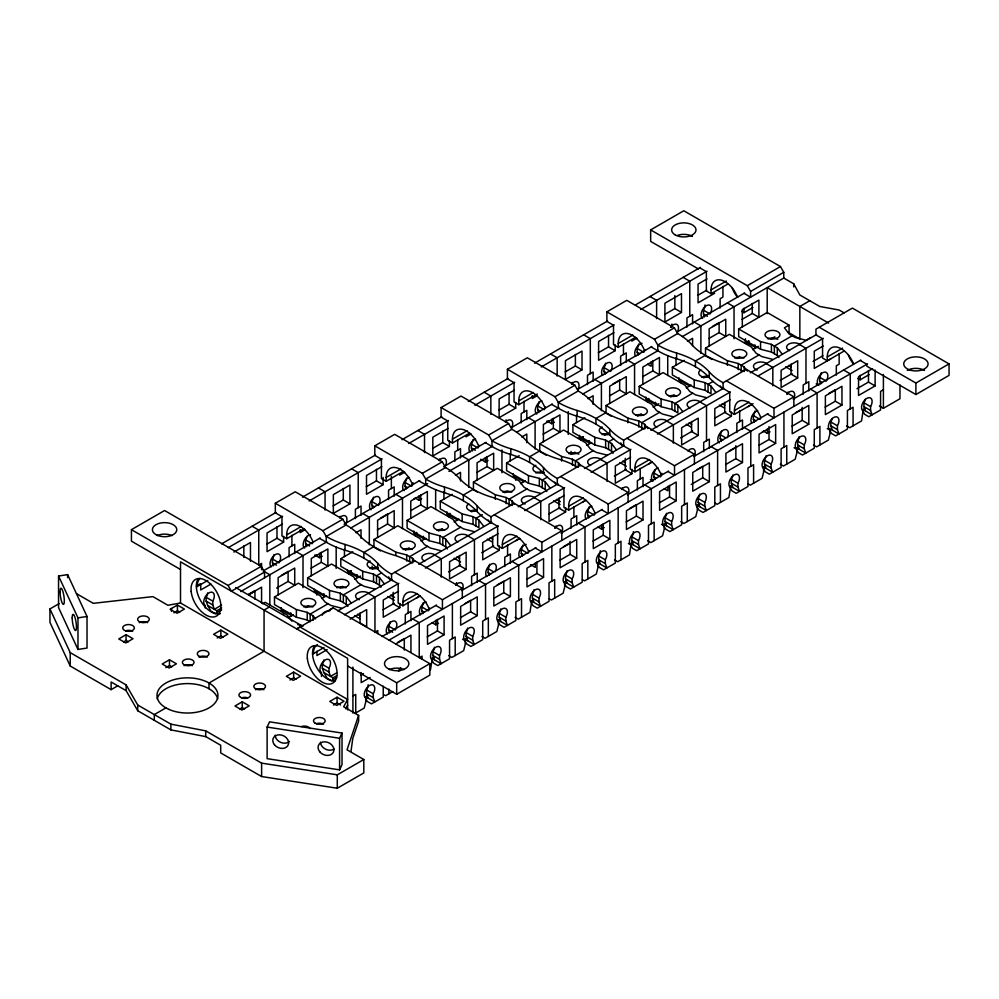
<?xml version="1.0" encoding="UTF-8"?>
<svg xmlns="http://www.w3.org/2000/svg" width="999" height="999" viewBox="0 0 999 999"><rect width="100%" height="100%" fill="white"/><g stroke="black" fill="none" stroke-linecap="round" stroke-linejoin="round"><path stroke-width="1.5" d="M350.986 751.473L352.772 738.498L358.629 721.141L358.629 715.396L343.656 706.755L347.615 699.462L180.507 602.984L167.882 605.269L152.909 596.615L93.269 603.334L76.473 593.631M430.494 669.792L432.055 659.827A7.505 4.333 -60 0 1 432.055 651.161A7.505 4.333 -60 0 1 439.56 646.828A7.505 4.333 -60 0 1 439.56 655.494L439.56 659.328L441.108 663.661L431.993 658.403L431.993 660.314L433.653 663.186L437.787 665.584L449.562 658.791L449.562 640.222L455.194 636.962L455.194 655.531M358.629 715.396L347.015 749.824L363.811 759.527L363.811 772.926L337.287 788.236L261.613 776.535L220.704 752.921L220.704 745.254L205.707 736.6L170.891 729.894L137.737 710.751L126.136 690.659L111.126 681.992L111.126 689.647L70.23 666.033L49.95 622.352L49.95 608.94L59.228 603.583M267.12 727.072L269.555 721.84L342.02 733.054L342.02 764.635L339.585 769.867L267.12 758.653L267.12 727.072L339.585 738.286L342.02 733.054M345.629 708.853L347.615 705.207M180.507 569.492L131.431 541.158L131.431 529.67L164.585 510.526L261.238 566.333L264.56 572.065L264.56 577.809M698.388 268.956L650.649 241.396L650.649 229.907L683.803 210.764L780.456 266.558L783.765 272.302L783.765 278.047L682.317 336.626M303.933 528.758L286.688 538.711L281.968 535.988L281.968 516.658L275.324 512.824L275.324 503.259L295.229 491.77L342.807 519.243L346.116 524.987A73.202 42.258 0 0 1 359.965 535.839A73.202 42.258 0 0 0 373.801 546.703A73.202 42.258 0 0 0 392.619 554.695A73.202 42.258 0 0 1 411.438 562.687M403.396 471.341L386.151 481.293L381.431 478.558L381.431 459.228L374.8 455.394L374.8 445.829L394.692 434.34L442.27 461.813L445.579 467.557A73.202 42.258 0 0 1 459.428 478.421A73.202 42.258 0 0 0 473.264 489.285A73.202 42.258 0 0 0 492.082 497.277A73.202 42.258 0 0 1 510.901 505.269M469.705 433.054L452.46 443.007L447.739 440.272L447.739 420.941L441.108 417.12L441.108 407.542L461.001 396.054L508.578 423.526L511.9 429.27A73.202 42.258 0 0 1 525.736 440.134A73.202 42.258 0 0 0 539.585 450.999A73.202 42.258 0 0 0 558.391 458.991A73.202 42.258 0 0 1 577.21 466.983M537.337 394.006L518.781 404.72L514.048 401.998L514.048 382.654L507.417 378.833L507.417 369.255L527.31 357.779L574.887 385.239L578.209 390.984A73.202 42.258 0 0 1 592.045 401.848A73.202 42.258 0 0 0 605.894 412.712A73.202 42.258 0 0 0 624.712 420.704A73.202 42.258 0 0 1 643.518 428.696M635.476 337.337L618.244 347.29L613.511 344.568L613.511 325.237L606.88 321.403L606.88 311.838L626.773 300.349L674.362 327.822L677.672 333.554A73.202 42.258 0 0 1 691.52 344.418A73.202 42.258 0 0 0 705.356 355.282A73.202 42.258 0 0 0 724.175 363.274A73.202 42.258 0 0 1 742.994 371.266M221.616 543.831L275.999 512.437M302.522 497.127L375.462 455.02M401.985 439.697L441.77 416.733M468.294 401.423L508.079 378.446M534.602 363.137L607.554 321.016M635.401 304.945L700.386 267.42M228.247 547.664L282.63 516.271M309.153 500.961L382.093 458.841M408.616 443.531L448.401 420.567M474.925 405.244L514.71 382.28M541.233 366.958L614.185 324.85M640.709 309.54L707.017 271.253M233.891 552.072L250.462 542.494L250.462 561.251M282.342 524.088L267.045 532.929L267.045 551.685L283.616 542.107L283.616 536.338M381.805 466.658L366.508 475.499L366.508 494.255L383.092 484.69L383.092 477.472M448.126 428.384L432.817 437.212L432.817 455.969L449.4 446.403L449.4 440.634M514.435 390.097L499.125 398.926L499.125 417.694L515.709 408.116L515.709 402.347M613.898 332.667L598.601 341.508L598.601 360.264L615.172 350.686L615.172 344.917M706.992 278.921L698.064 284.078L698.064 302.834L714.635 293.269M266.783 544.18L276.985 538.286L283.616 542.107M333.092 505.894L343.294 499.999L349.925 503.833L349.925 485.064L333.354 494.642L333.354 513.399L349.925 503.833M366.258 486.75L376.461 480.856L383.092 484.69M432.567 448.464L442.769 442.569L449.4 446.403M498.876 410.177L509.078 404.295L515.709 408.116M565.184 371.89L575.387 366.009L582.017 369.83L582.017 351.074L565.446 360.651L565.446 379.408L582.017 369.83M598.339 352.759L608.541 346.865L615.172 350.686M664.647 314.473L674.849 308.579L681.48 312.412L681.48 293.644L664.909 303.221L664.909 321.978L681.48 312.412M697.814 295.329L706.73 290.172M200.312 583.791L196.341 586.088L197.165 586.575L207.78 580.444M286.688 538.711L286.688 534.89L301.273 526.461M386.151 481.293L386.151 477.46L400.736 469.043M452.46 443.007L452.46 439.173L467.057 430.756M518.781 404.72L518.781 400.886L533.366 392.47M618.244 347.29L618.244 343.469L632.829 335.04M699.725 267.807L706.355 271.641L706.355 290.971L711.076 293.694L711.076 289.872L726.373 281.031M711.076 293.694L727.659 284.128M210.926 584.078L200.737 589.972L200.737 584.203M305.294 529.595L300.2 532.542L300.2 529.657M399.662 475.112L404.77 472.165M465.971 436.838L471.078 433.891M537.387 395.604L532.28 398.551L532.28 395.666M631.755 341.121L636.85 338.174M126.049 634.715L118.756 638.923L125.712 642.944L133.017 638.736L126.049 634.715L126.049 640.459L123.614 641.857M177.435 605.044L170.142 609.253L177.11 613.274L184.403 609.065L177.435 605.044L177.435 610.789L173.863 612.849M131.431 529.67L228.084 585.464L261.238 566.333M275.324 503.259L322.914 530.719L342.807 519.243M374.8 445.829L422.377 473.301L442.27 461.813M441.108 407.542L488.686 435.015L508.578 423.526M507.417 369.255L554.994 396.728L574.887 385.239M606.88 311.838L654.457 339.298L674.362 327.822M650.649 229.907L747.302 285.702L780.456 266.558M320.254 537.999L263.224 570.916L269.855 574.75L269.855 605.207M344.131 524.213L419.717 480.569M443.593 466.783L486.038 442.282M511.226 427.734L552.347 404.008M577.547 389.46L651.81 346.578M677.01 332.03L744.642 292.982M264.56 572.065L231.393 591.208L228.084 585.464M346.116 524.987L326.223 536.463L326.223 542.207A73.202 42.258 0 0 0 345.042 550.199A73.202 42.258 0 0 1 363.861 558.191A73.202 42.258 0 0 1 377.697 569.055A73.202 42.258 0 0 0 391.546 579.919L398.176 583.753L398.176 603.084L402.897 605.806L420.142 595.854M445.579 467.557L425.686 479.045L425.686 484.777A73.202 42.258 0 0 0 444.505 492.769A73.202 42.258 0 0 1 463.324 500.761A73.202 42.258 0 0 1 477.16 511.625A73.202 42.258 0 0 0 491.008 522.489L497.639 526.323L497.639 545.654L502.36 548.389L519.605 538.424M511.9 429.27L492.007 440.759L492.007 446.503A73.202 42.258 0 0 0 510.814 454.495A73.202 42.258 0 0 1 529.632 462.487A73.202 42.258 0 0 1 543.481 473.351A73.202 42.258 0 0 0 557.317 484.203L563.948 488.036L563.948 507.367L568.668 510.102L585.913 500.149L582.18 502.397M578.209 390.984L558.316 402.472L558.316 408.216A73.202 42.258 0 0 0 577.122 416.208A73.202 42.258 0 0 1 595.941 424.2A73.202 42.258 0 0 1 609.79 435.064A73.202 42.258 0 0 0 623.626 445.929L630.257 449.75L630.257 469.08L634.989 471.815L652.222 461.863M677.672 333.554L657.779 345.042L657.779 350.786A73.202 42.258 0 0 0 676.598 358.778A73.202 42.258 0 0 1 695.416 366.77A73.202 42.258 0 0 1 709.253 377.634A73.202 42.258 0 0 0 723.101 388.499L729.732 392.32L729.732 411.663L734.452 414.385L751.698 404.433M743.98 293.356L750.611 297.19L750.611 291.446L783.765 272.302M240.684 591.595L326.885 541.82M350.761 528.046L427.684 483.628M448.901 471.378L492.669 446.116M516.533 432.33L558.978 407.829M582.842 394.043L658.441 350.399M221.566 605.119L214.323 609.303L212.775 604.957L212.775 601.136A7.505 4.333 -60 0 0 212.775 592.469A7.505 4.333 -60 0 0 205.27 596.803A7.505 4.333 -60 0 0 205.27 605.469L205.27 608.016M207.642 592.907A7.505 4.333 -60 0 1 206.144 597.302L206.144 601.136L207.692 605.469L216.808 610.739L221.641 607.954M221.641 609.865L215.147 613.611L211.014 611.213L207.692 605.469M248.314 594.467L254.795 590.721M281.468 575.324L287.949 571.578M314.623 556.181L317.033 554.795M380.931 517.894L388.174 513.711M414.086 498.763L415.746 497.802M546.703 422.19L549.125 420.791M613.024 383.903L619.505 380.157M712.487 326.473L718.531 322.989M248.813 594.555L261.576 587.187L261.576 602.984M355.931 532.717L361.039 529.77L361.039 538.386M455.407 475.287L460.502 472.34L460.502 480.956M521.715 437L526.81 434.053L526.81 442.669M588.024 398.713L593.131 395.766L593.131 404.383M687.487 341.296L692.594 338.349L692.594 345.529M248.639 594.855L255.269 591.021M314.872 554.982L319.593 557.717L322.24 556.181M415.522 498.239L419.056 500.287L421.715 498.751M480.644 459.278L485.377 462L488.024 460.477M546.952 420.991L551.685 423.713L554.333 422.19M741.62 311.326L743.98 312.699L752.909 307.542M276.623 588.074L288.099 581.455L294.73 585.277L294.73 568.056L278.147 577.622L278.147 594.855M311.051 568.194L321.253 562.312L327.884 566.133L327.884 548.913L311.301 558.478L311.301 575.711M377.36 529.92L387.562 524.025L394.193 527.847L394.193 510.626L377.61 520.192L377.61 537.425M410.514 510.776L420.716 504.882L427.347 508.716L427.347 491.483L410.776 501.048L410.776 518.281M476.823 472.49L487.025 466.595L493.656 470.429L493.656 453.196L477.085 462.774L477.085 479.995M543.144 434.203L553.334 428.309L559.964 432.142L559.964 414.91L543.394 424.488L543.394 441.708M609.452 395.916L619.655 390.035L626.286 393.856L626.286 376.635L609.702 386.201L609.702 403.434M642.607 376.773L652.809 370.891L659.44 374.712L659.44 357.492L642.856 367.058L642.856 384.29M708.915 338.499L719.118 332.605L725.749 336.426L725.749 319.205L709.165 328.771L709.165 346.004M742.07 319.355L752.272 313.461L758.903 317.295L758.903 300.062L742.319 309.628L742.319 326.86M111.126 689.647L117.757 685.826M262.625 603.808L265.222 602.31L287.1 614.947L291.92 621.216M328.009 603.771L310.177 614.073L310.177 621.728L307.23 620.029L296.378 617.245L274.5 604.607L274.5 596.952L298.376 583.179L320.254 595.804L325.075 602.072L330.956 605.469L341.808 608.254M347.877 606.368L346.278 604.283L340.384 600.886L329.545 598.101L307.655 585.476L307.655 577.809L331.531 564.035L353.409 576.66L358.229 582.929L364.111 586.326L374.962 589.11M381.031 587.225L379.433 585.139L373.539 581.743L362.699 578.958L340.809 566.333L340.809 558.666L352.747 551.785M380.407 550.899L373.963 547.19L373.963 539.535L397.839 525.749L419.717 538.386L424.538 544.642L430.419 548.039L441.271 550.824M447.352 548.951L445.741 546.853L439.86 543.456L429.008 540.684L407.117 528.046L407.117 520.392L430.994 506.605L452.884 519.243L457.692 525.499L463.586 528.896L474.425 531.68M440.284 501.248L462.162 513.873L473.014 516.658L478.896 520.054L478.896 527.709L473.014 524.313L462.162 521.54L440.284 508.903L440.284 501.248L452.21 494.355M477.297 491.995L473.439 489.76L473.439 482.105L497.302 468.319L519.193 480.956L524 487.212L529.895 490.621L540.746 493.394M546.815 491.52L545.204 489.435L539.323 486.026L528.471 483.254L506.593 470.616L506.593 462.962L519.168 455.706M546.178 455.194L539.747 451.473L539.747 443.818L563.623 430.032L585.501 442.669L590.322 448.938L596.203 452.335L607.055 455.107M613.124 453.234L611.525 451.148L605.631 447.752L594.78 444.967L572.902 432.33L572.902 424.675L584.84 417.782M611.201 416.158L606.056 413.186L606.056 405.532L629.932 391.758L651.81 404.383L656.63 410.651L662.512 414.048L673.363 416.833M639.21 386.388L661.101 399.026L671.94 401.81L677.834 405.207L677.834 412.862L671.94 409.465L661.101 406.68L639.21 394.043L639.21 386.388L663.086 372.615L684.964 385.239L689.785 391.508L695.666 394.905L706.518 397.689M672.364 367.245L694.255 379.882L705.094 382.667L710.988 386.064L710.988 393.718L705.094 390.322L694.255 387.537L672.364 374.912L672.364 367.245L684.303 360.364M711.962 359.478L705.519 355.769L705.519 348.114L729.395 334.328L751.273 346.965L756.093 353.221L761.975 356.618L772.826 359.403M778.908 357.517L777.297 355.432L771.415 352.035L760.564 349.25L738.673 336.626L738.673 328.971L767.195 312.5L789.073 325.137L789.073 332.792M169.48 659.79L162.188 663.998L169.156 668.019L176.448 663.811L169.48 659.79L169.48 665.534L165.834 667.644M220.879 630.119L213.574 634.328L220.542 638.349L227.834 634.14L220.879 630.119L220.879 635.864L217.22 637.974M269.368 607.005L264.061 610.064L264.061 651.223L209.016 683.004L209.016 688.748M373.801 546.703L363.861 552.447A73.202 42.258 0 0 0 345.042 544.455A73.202 42.258 0 0 1 326.223 536.463L322.914 530.719M473.264 489.285L463.324 495.029A73.202 42.258 0 0 0 444.505 487.037A73.202 42.258 0 0 1 425.686 479.045L422.377 473.301M539.585 450.999L529.632 456.743A73.202 42.258 0 0 0 510.814 448.751A73.202 42.258 0 0 1 492.007 440.759L488.686 435.015M605.894 412.712L595.941 418.456A73.202 42.258 0 0 0 577.122 410.464A73.202 42.258 0 0 1 558.316 402.472L554.994 396.728M705.356 355.282L695.416 361.026A73.202 42.258 0 0 0 676.598 353.034A73.202 42.258 0 0 1 657.779 345.042L654.457 339.298M809.802 300.736L799.849 306.468L799.849 339.011L788.099 332.23M348.938 574.075L348.938 572.165L351.348 570.779M581.018 440.084L581.018 438.174L583.441 436.775M746.802 344.38L746.802 342.457L749.213 341.071M789.073 325.137L784.427 327.822L789.247 334.078L795.129 337.475L805.981 340.259L810.626 337.575M288.424 617.632L293.256 614.835M305.831 607.579L308.554 606.006M321.578 598.488L326.411 595.704M340.197 587.737L342.607 586.351M354.732 579.345L360.464 576.036M373.351 568.593L376.074 567.02M405.294 550.149L409.228 547.889M421.054 541.058L425.886 538.274M438.461 531.006L442.382 528.746M454.208 521.915L459.041 519.13M471.615 511.875L475.237 509.777M504.77 492.732L507.18 491.333M520.516 483.641L525.349 480.844M572.29 453.746L575.012 452.172M586.825 445.354L591.658 442.557M604.233 435.302L608.166 433.029M637.387 416.158L641.321 413.886M653.134 407.068L658.865 403.758M670.541 397.015L674.163 394.93M686.288 387.924L691.121 385.139M703.696 377.872L707.317 375.786M737.162 358.554L739.572 357.155M752.609 349.638L758.341 346.328M771.016 339.011L774.849 336.8M361.176 584.627L343.331 594.929L343.331 602.584M381.581 572.839L376.486 575.786L376.486 583.441M427.485 546.341L409.64 556.643L409.64 561.238M460.639 527.197L442.794 537.499L442.794 545.154M482.33 514.685L475.949 518.356L475.949 526.011M526.948 488.923L509.115 499.213L509.115 505.344M547.365 477.135L542.27 480.069L542.27 487.737M593.256 450.636L575.424 460.926L575.424 467.057M613.673 438.848L608.578 441.795L608.578 449.45M659.565 412.35L641.733 422.652L641.733 428.771M692.719 393.206L674.887 403.509L674.887 411.163M713.136 381.418L708.041 384.365L708.041 392.02M759.04 354.92L741.196 365.222L741.196 371.341M792.195 335.776L774.35 346.079L774.35 353.733M329.87 609.777L333.191 607.867L429.832 663.661L429.832 675.149L396.678 694.293L347.615 665.958M333.191 607.867L296.715 628.92L300.037 627.01L396.678 682.804L429.832 663.661M391.546 579.919L391.546 574.175L414.747 560.776L462.325 588.249L462.325 597.814M491.008 522.489L491.008 516.745L514.21 503.346L561.8 530.819L561.8 540.397M557.317 484.203L557.317 478.471L580.531 465.072L628.109 492.532L628.109 502.11M623.626 445.929L623.626 440.184L646.84 426.785L694.417 454.245L694.417 463.823M723.101 388.499L723.101 382.754L746.303 369.355L793.88 396.828L793.88 406.393M165.921 707.879L154.308 714.585L154.308 720.329M337.824 610.926L392.207 579.532M418.731 564.223L491.67 522.115M518.194 506.793L557.979 483.828M584.502 468.506L624.288 445.542M650.811 430.232L723.763 388.112M750.286 372.802L816.595 334.515M344.455 614.76L398.838 583.366M425.362 568.056L498.301 525.936M524.825 510.626L564.61 487.649M591.133 472.34L630.918 449.375M657.442 434.053L730.394 391.945M758.241 375.861L823.226 338.349M350.1 619.155L366.67 609.59L366.67 626.823L360.04 622.989L360.04 612.936M398.551 591.183L383.254 600.024L383.254 617.245L399.825 607.679L399.825 603.371M498.026 533.753L482.717 542.594L482.717 559.815L499.3 550.249L499.3 545.941M564.335 495.467L549.025 504.308L549.025 521.54L565.609 511.963L565.609 507.654M630.644 457.192L615.334 466.021L615.334 483.254L631.917 473.676L631.917 469.368M730.107 399.762L714.809 408.591L714.809 425.824L731.38 416.258L731.38 411.95M823.201 346.016L814.272 351.173L814.272 368.394L830.856 358.828M382.992 609.74L394.193 603.271M448.563 571.878L460.502 564.984M481.718 552.734L493.656 545.841M548.776 514.023L559.964 507.567M614.348 476.173L626.286 469.28M680.656 437.887L692.594 430.994M714.547 418.319L725.749 411.85M780.119 380.457L792.057 373.564M813.061 361.438L822.939 355.731M312.55 653.184L313.374 653.658L323.988 647.539M402.897 605.806L402.897 601.985L417.482 593.556M502.36 548.389L502.36 544.555L516.945 536.126M568.668 510.102L568.668 506.268L583.266 497.852M634.989 471.815L634.989 467.982L649.575 459.565M734.452 414.385L734.452 410.564L749.038 402.135M860.189 360.452L866.82 364.285L866.82 366.196L915.896 394.53L949.05 375.387L949.05 363.898L852.397 308.104L815.933 329.158L815.933 334.902L822.564 338.723L822.564 358.067L827.284 360.789L827.284 356.955L842.594 348.127M827.284 360.789L843.868 351.223M327.148 649.637L316.945 655.531L316.945 651.223M416.408 598.101L420.229 595.891M466.146 569.393L449.562 578.958L449.562 561.738L466.146 552.16L466.146 569.393L459.515 565.559L459.515 555.519M515.871 540.684L519.705 538.473M648.501 464.11L652.322 461.9M698.226 435.402L681.655 444.967L681.655 427.734L698.226 418.169L698.226 435.402L691.595 431.568L691.595 421.516M747.964 406.68L753.059 403.733M797.689 377.972L781.118 387.537L781.118 370.317L797.689 360.739L797.689 377.972L791.058 374.138L791.058 364.086M242.257 701.81L234.965 706.018L241.92 710.039L249.226 705.831L242.257 701.81L242.257 707.554L239.822 708.953M293.644 672.14L286.351 676.348L293.319 680.369L300.612 676.161L293.644 672.14L293.644 677.884L289.997 679.982M394.855 572.265L442.432 599.725L462.325 588.249M494.318 514.835L541.895 542.307L561.8 530.819M560.639 476.548L608.216 504.02L628.109 492.532M626.947 438.261L674.525 465.734L694.417 454.245M726.41 380.844L773.988 408.304L793.88 396.828M382.093 636.488L436.463 605.094M461.663 590.546L535.939 547.664M561.126 533.116L602.247 509.378M627.447 494.83L668.556 471.091M693.756 456.543L768.019 413.673M793.218 399.125L860.851 360.077M388.723 640.309L867.482 363.898M336.576 672.914L330.532 676.398L328.983 672.052L328.983 668.219A7.505 4.333 -60 0 0 328.983 659.565A7.505 4.333 -60 0 0 321.478 663.898A7.505 4.333 -60 0 0 321.478 672.552L321.478 676.385M323.863 659.989A7.505 4.333 -60 0 1 322.352 664.397L322.352 668.231L323.901 672.564L333.017 677.834L336.651 675.736M336.651 677.659L331.368 680.706L327.222 678.309L323.901 672.564M397.677 642.419L404.158 638.673M465.197 603.433L470.029 600.649M497.14 584.989L502.422 581.942M530.294 565.846L531.955 564.897M563.448 546.703L569.942 542.957M629.757 508.429L636.251 504.682M697.277 469.443L701.36 467.095M729.233 450.999L736.475 446.815M762.387 431.855L764.048 430.894M795.541 412.712L802.035 408.966M828.695 393.569L835.189 389.822M395.629 643.98L410.939 635.139L410.939 652.459M872.564 368.631L858.541 376.723L858.541 395.479L875.112 385.914L875.112 370.042M432.255 622.764L435.801 624.812L438.461 623.276M598.039 527.047L601.585 529.095L604.233 527.559M763.81 431.343L767.357 433.391L770.004 431.855M857.829 378.421L860.189 379.782L869.118 374.637M360.951 675.112L363.499 673.638M427.26 636.825L437.462 630.931L444.093 634.765L444.093 615.996L427.51 625.574L427.51 644.33L444.093 634.765M460.414 617.682L470.616 611.788L477.247 615.621L477.247 596.865L460.664 606.43L460.664 625.187L477.247 615.621M493.568 598.538L503.771 592.644L510.402 596.478L510.402 577.722L493.831 587.287L493.831 606.043L510.402 596.478M526.723 579.395L536.925 573.501L543.556 577.335L543.556 558.578L526.985 568.144L526.985 586.9L543.556 577.335M559.877 560.252L570.079 554.37L576.71 558.191L576.71 539.435L560.139 549L560.139 567.769L576.71 558.191M593.031 541.108L603.234 535.227L609.865 539.048L609.865 520.292L593.294 529.857L593.294 548.626L609.865 539.048M626.198 521.965L636.388 516.083L643.019 519.905L643.019 501.148L626.448 510.726L626.448 529.482L643.019 519.905M659.352 502.834L669.555 496.94L676.186 500.761L676.186 482.005L659.602 491.583L659.602 510.339L676.186 500.761M691.233 484.428L702.709 477.797L709.34 481.63L709.34 462.862L692.757 472.44L692.757 491.196L709.34 481.63M725.661 464.547L735.863 458.653L742.494 462.487L742.494 443.718L725.911 453.296L725.911 472.052L742.494 462.487M758.815 445.404L769.018 439.51L775.649 443.344L775.649 424.575L759.065 434.153L759.065 452.909L775.649 443.344M791.97 426.261L802.172 420.367L808.803 424.2L808.803 405.444L792.219 415.01L792.219 433.766L808.803 424.2M825.124 407.117L835.326 401.223L841.957 405.057L841.957 386.301L825.374 395.866L825.374 414.622L841.957 405.057M857.005 388.711L868.481 382.08L875.112 385.914M370.13 677.459L361.201 682.617L361.201 672.514M337.088 697.215L329.782 701.423L336.75 705.444L344.043 701.236L337.088 697.215L337.088 702.959L333.441 705.057M352.909 696.016L355.731 694.392L355.731 712.961M883.403 389.747L880.581 391.371L880.581 409.94L868.818 416.733L864.672 414.335L863.011 411.463L863.011 409.553L865.421 408.154M354.832 713.473L364.185 708.079L365.746 701.935L365.684 696.69L368.094 695.292M431.993 658.403L434.403 657.005M448.776 655.656L451.885 657.442L463.648 650.649L465.209 644.517L465.147 639.26L467.557 637.861M481.93 636.513L485.039 638.299L496.815 631.505L498.364 625.374L498.301 620.117L500.711 618.718M554.67 598.101L554.67 579.532L549.025 582.792L549.025 601.361L537.262 608.154L533.116 605.756L531.456 602.884L531.456 600.973L533.878 599.587M549.275 598.826L551.348 600.024L563.124 593.219L564.672 587.087L564.61 581.83L567.032 580.444M582.429 579.682L584.502 580.881L596.278 574.075L597.827 567.944L597.764 562.687L600.187 561.301M654.133 540.684L654.133 522.115L648.501 525.362L648.501 543.931L636.725 550.724L632.579 548.339L630.918 545.466L630.918 543.543L633.341 542.157M647.714 540.796L650.811 542.594L662.587 535.801L664.135 529.657L664.073 524.413L666.495 523.014M680.868 521.653L683.978 523.451L695.741 516.658L697.302 510.514L697.24 505.269L699.65 503.871M753.596 483.254L753.596 464.685L747.964 467.932L747.964 486.501L736.188 493.306L732.042 490.909L730.394 488.036L730.394 486.126L732.804 484.727M748.214 483.966L750.286 485.164L762.05 478.371L763.611 472.24L763.548 466.983L765.958 465.584M780.331 464.235L783.441 466.021L795.204 459.228L796.765 453.096L796.702 447.839L799.113 446.441M819.242 327.247L915.896 383.042L949.05 363.898M392.819 691.545L385.577 695.729L383.504 694.53M879.382 405.994L883.403 408.316L899.974 398.738L899.974 384.952M49.95 608.94L70.23 652.634L126.136 684.914L137.737 705.019L170.891 724.15L205.707 730.856L261.613 763.136L337.287 774.837L363.811 759.527M58.554 576.036L67.62 574.625L87.025 616.47L87.025 648.051L77.972 649.45L58.554 607.617L58.554 576.036L77.972 617.869L77.972 649.45M77.972 617.869L87.025 616.47M738.673 328.971L760.564 341.596L771.415 344.38L777.297 347.777L782.117 354.046M705.519 348.114L727.409 360.739L738.261 363.524L744.143 366.92L747.352 371.091M606.056 405.532L627.934 418.169L638.786 420.954L644.68 424.35L647.889 428.521M572.902 424.675L594.78 437.312L605.631 440.084L611.525 443.494L616.333 449.75M539.747 443.818L561.625 456.456L572.477 459.228L578.359 462.637L580.769 465.759M506.593 462.962L528.471 475.599L539.323 478.371L545.204 481.768L550.024 488.036M473.439 482.105L495.317 494.742L506.168 497.514L512.05 500.911L514.46 504.045M407.117 520.392L429.008 533.016L439.86 535.801L445.741 539.198L450.561 545.466M373.963 539.535L395.854 552.16L406.705 554.944L412.587 558.341L414.997 561.475M340.809 558.666L362.699 571.303L373.539 574.088L379.433 577.484L384.24 583.753M307.655 577.809L329.545 590.446L340.384 593.231L346.278 596.628L351.086 602.884M274.5 596.952L296.378 609.59L307.23 612.375L313.124 615.771L315.522 618.905M297.802 624.612L303.221 625.998M783.765 278.047L793.718 283.791L799.849 294.992L819.742 306.468L839.135 310.015L844.118 312.887M828.596 323.064L767.195 287.612L767.195 313.649M683.141 277.372L689.772 281.206L689.772 316.233M727.409 302.934L734.04 306.755L734.04 338.748M799.35 344.468L805.981 348.301L805.981 383.329M843.618 370.03L850.249 373.851L850.249 408.878M705.032 304.945A7.505 4.333 -60 0 1 703.471 310.177L710.102 313.998M821.19 372.864A7.505 4.333 -60 0 1 819.679 377.26L826.31 381.094A7.505 4.333 -60 0 0 826.473 372.527A7.505 4.333 -60 0 0 819.155 376.198A7.505 4.333 -60 0 0 818.356 385.09M865.321 399.275A7.505 4.333 -60 0 1 863.948 402.822L870.579 406.643L870.579 410.477L872.127 414.822L863.011 409.553M703.471 310.177L703.471 313.998L707.454 316.296M819.679 377.26L819.679 381.094L822.339 382.629M863.948 402.822L863.948 406.643L870.579 410.477M788.548 365.409L791.121 366.895M746.802 342.457L755.918 347.727L754.882 344.83M744.205 342.357L746.865 343.881A7.505 4.333 -60 0 1 745.491 338.761M816.158 383.891L818.805 385.427M785.701 366.833L792.132 370.554M649.987 296.516L656.618 300.349L656.618 318.619M694.255 322.078L700.886 325.899L700.886 353.321M766.196 363.611L772.826 367.445L772.826 385.714M810.464 389.173L817.095 392.994L817.095 428.022M846.64 425.949L849.749 427.734L861.525 420.941L863.074 410.976A7.505 4.333 -60 0 1 863.074 402.31A7.505 4.333 -60 0 1 870.579 397.989A7.505 4.333 -60 0 1 870.579 406.643M832.167 418.419A7.505 4.333 -60 0 1 830.793 421.965L837.424 425.786L837.424 429.62L838.973 433.966L829.857 428.696L829.919 433.953L828.358 440.084L816.595 446.878L813.486 445.092M830.793 421.965L830.793 425.786L837.424 429.62M827.259 428.583L829.919 430.119A7.505 4.333 -60 0 1 829.919 421.453A7.505 4.333 -60 0 1 837.424 417.132A7.505 4.333 -60 0 1 837.424 425.786M651.148 346.965L657.779 350.786M767.357 414.048L773.988 417.882L773.988 408.304M638.673 344.056A7.505 4.333 -60 0 1 637.162 348.451L643.793 352.285A7.505 4.333 -60 0 0 644.942 349.638M754.882 411.151A7.505 4.333 -60 0 1 753.371 415.547L760.002 419.38A7.505 4.333 -60 0 0 760.851 417.619A19.93 11.501 60 0 0 744.892 400.874A19.93 11.501 60 0 0 734.452 410.564M799.138 436.7A7.505 4.333 -60 0 1 797.639 441.108L804.27 444.93L804.27 448.763L805.818 453.109L796.702 447.839M637.162 348.451L637.162 352.285L639.81 353.821M753.371 415.547L753.371 419.38L756.018 420.904M797.639 441.108L797.639 444.93L804.27 448.763M722.24 403.696L724.812 405.182M689.61 386.014L680.494 380.744L680.494 382.654M794.105 447.727L796.765 449.263A7.505 4.333 -60 0 1 796.765 440.596A7.505 4.333 -60 0 1 804.27 436.263A7.505 4.333 -60 0 1 804.27 444.93M719.392 405.119L724.537 408.091M647.602 364.248L651.148 366.296L651.148 361.825M731.38 416.258L724.75 412.425L724.75 402.372M583.678 334.802L590.309 338.636L590.309 373.663M627.934 360.364L634.565 364.185L634.565 394.642M699.887 401.898L706.518 405.731L706.518 440.759M744.155 427.447L750.786 431.281L750.786 466.308M605.519 363.199A7.505 4.333 -60 0 1 604.008 367.595L610.639 371.428A7.505 4.333 -60 0 0 610.801 362.862A7.505 4.333 -60 0 0 603.471 366.533A7.505 4.333 -60 0 0 602.672 375.424M721.59 431.156A7.505 4.333 -60 0 1 720.217 434.69L725.524 437.749M765.983 455.844A7.505 4.333 -60 0 1 764.472 460.239L771.103 464.073L771.103 467.907L772.664 472.24L763.548 466.983M604.008 367.595L604.008 371.428L606.655 372.952M720.217 434.69L720.217 438.524L722.864 440.047M764.472 460.239L764.472 464.073L771.103 467.907M689.085 422.839L691.658 424.325M686.238 424.263L691.383 427.235M550.524 353.946L557.155 357.779L557.155 376.049M594.78 379.495L601.41 383.329L601.41 410.739M666.733 421.041L673.363 424.862L673.363 443.144M710.988 446.59L717.619 450.424L717.619 485.452M732.829 474.987A7.505 4.333 -60 0 1 731.318 479.383L737.949 483.216L737.949 487.05L739.51 491.383L730.394 486.126M731.318 479.383L731.318 483.216L737.949 487.05M551.685 404.383L558.316 408.216M667.894 471.478L674.525 475.312L674.525 465.734M715.059 503.109L717.132 504.308L728.895 497.514L730.456 487.549A7.505 4.333 -60 0 1 730.456 478.883A7.505 4.333 -60 0 1 737.949 474.55A7.505 4.333 -60 0 1 737.949 483.216M539.198 401.473A7.505 4.333 -60 0 1 537.699 405.881L544.33 409.715M655.282 469.43A7.505 4.333 -60 0 1 653.908 472.977L660.539 476.798A7.505 4.333 -60 0 0 661.912 473.264M699.675 494.13A7.505 4.333 -60 0 1 698.164 498.526L704.794 502.36L704.794 506.181L706.355 510.526L697.24 505.269M537.699 405.881L537.699 409.715L540.347 411.238M653.908 472.977L653.908 476.798L656.555 478.334M698.164 498.526L698.164 502.36L704.794 506.181M622.777 461.126L625.349 462.612M581.018 438.174L590.147 443.431L589.11 440.547M578.433 438.062L581.081 439.597A7.505 4.333 -60 0 1 579.582 435.339M650.386 479.607L653.034 481.131A7.505 4.333 -60 0 1 652.185 474.225A7.505 4.333 -60 0 1 658.154 467.932M619.929 462.549L626.361 466.258M664.347 488.761L667.894 490.809L667.894 486.351M631.917 473.676L625.287 469.855L625.287 458.366M484.215 392.232L490.846 396.054L490.846 414.335M528.471 417.782L535.102 421.615L535.102 449.026M600.424 459.328L607.055 463.149L607.055 481.431M644.68 484.877L651.311 488.711L651.311 523.738M666.52 513.274A7.505 4.333 -60 0 1 665.009 517.669L671.64 521.503L671.64 525.324L673.201 529.67L664.073 524.413M665.009 517.669L665.009 521.503L671.64 525.324M661.488 524.3L664.135 525.836A7.505 4.333 -60 0 1 664.135 517.17A7.505 4.333 -60 0 1 671.64 512.837A7.505 4.333 -60 0 1 671.64 521.503M485.377 442.669L492.007 446.503M601.585 509.765L608.216 513.586L608.216 504.02M472.889 439.76A7.505 4.333 -60 0 1 471.378 444.168L478.009 447.989M589.098 506.855A7.505 4.333 -60 0 1 587.599 511.263L594.23 515.084A7.505 4.333 -60 0 0 595.067 513.336A19.93 11.501 60 0 0 579.12 496.578A19.93 11.501 60 0 0 568.668 506.268M633.416 531.58A7.505 4.333 -60 0 1 631.855 536.813L638.486 540.646L638.486 544.467L640.047 548.813L630.918 543.543M471.378 444.168L471.378 447.989L475.362 450.287M587.599 511.263L587.599 515.084L590.247 516.62M631.855 536.813L631.855 540.646L638.486 544.467M556.455 499.413L560.327 501.635M523.826 481.718L514.71 476.461L515.821 480.282M628.334 543.444L630.981 544.979L629.432 554.944L617.657 561.738L614.547 559.939M553.608 500.824L560.052 504.545M565.609 511.963L558.978 508.141L558.978 498.089M417.894 430.519L424.525 434.34L424.525 452.622M462.162 456.068L468.793 459.902L468.793 487.312M534.115 497.602L540.746 501.436L540.746 519.717M578.371 523.164L585.002 526.985L585.002 562.025M600.249 550.724A7.505 4.333 -60 0 1 598.701 555.956L605.332 559.79L605.332 563.611L606.88 567.956L597.764 562.687M598.701 555.956L598.701 559.79L605.332 563.611M419.056 480.956L425.686 484.777M535.264 548.051L541.895 551.873L541.895 542.307M406.581 478.046A7.505 4.333 -60 0 1 405.07 482.455L411.7 486.276A7.505 4.333 -60 0 0 413.074 482.742M522.789 545.142A7.505 4.333 -60 0 1 521.278 549.537L526.585 552.609M567.057 570.691A7.505 4.333 -60 0 1 565.546 575.099L572.177 578.933L572.177 582.754L573.726 587.1L564.61 581.83M405.07 482.455L405.07 486.276L407.729 487.812M521.278 549.537L521.278 553.371L523.938 554.907M565.546 575.099L565.546 578.933L572.177 582.754M490.147 537.699L492.719 539.185M457.517 520.004L448.401 514.735L448.401 516.658M487.3 539.11L492.445 542.082M530.544 564.647L535.264 567.382L535.264 562.924M499.3 550.249L492.669 546.416L492.669 536.376M351.586 468.793L358.216 472.627L358.216 507.654M395.854 494.355L402.485 498.176L402.485 528.646M467.794 535.889L474.425 539.722L474.425 574.75M512.062 561.45L518.693 565.272L518.693 600.312M373.426 497.19A7.505 4.333 -60 0 1 371.915 501.598L378.546 505.419A7.505 4.333 -60 0 0 378.546 496.753A7.505 4.333 -60 0 0 371.041 501.086A7.505 4.333 -60 0 0 371.041 509.752M489.635 564.285A7.505 4.333 -60 0 1 488.124 568.681L493.431 571.753M533.903 589.835A7.505 4.333 -60 0 1 532.392 594.243L539.023 598.064L539.023 601.898L540.571 606.243L531.456 600.973M371.915 501.598L371.915 505.419L374.575 506.955M488.124 568.681L488.124 572.514L490.784 574.05M532.392 594.243L532.392 598.064L539.023 601.898M456.993 556.83L459.565 558.329M454.145 558.254L460.576 561.975M318.431 487.937L325.062 491.77L325.062 510.052M362.699 513.498L369.33 517.32L369.33 544.742M434.64 555.032L441.271 558.866L441.271 577.135M478.908 580.594L485.539 584.415L485.539 619.442M515.084 617.37L518.194 619.155L529.97 612.362L531.518 602.397A7.505 4.333 -60 0 1 531.518 593.743A7.505 4.333 -60 0 1 539.023 589.41A7.505 4.333 -60 0 1 539.023 598.064M500.736 608.978A7.505 4.333 -60 0 1 499.238 613.386L505.869 617.207L505.869 621.041L507.417 625.386L498.301 620.117M499.238 613.386L499.238 617.207L505.869 621.041M319.593 538.386L326.223 542.207M435.801 605.469L442.432 609.303L442.432 599.725M306.98 536.338A7.505 4.333 -60 0 1 305.607 539.872L312.237 543.706M423.326 602.572A7.505 4.333 -60 0 1 421.815 606.967L428.446 610.801A7.505 4.333 -60 0 0 429.595 608.141M467.582 628.121A7.505 4.333 -60 0 1 466.083 632.529L472.714 636.351L472.714 640.184L474.263 644.53L465.147 639.26M305.607 539.872L305.607 543.706L309.59 546.003M421.815 606.967L421.815 610.801L424.463 612.325M466.083 632.529L466.083 636.351L472.714 640.184M390.684 595.117L394.543 597.352M348.938 572.165L358.054 577.434L357.018 574.537M462.549 639.148L465.209 640.684A7.505 4.333 -60 0 1 465.209 632.017A7.505 4.333 -60 0 1 472.714 627.684A7.505 4.333 -60 0 1 472.714 636.351M387.837 596.54L394.268 600.249M399.825 607.679L393.194 603.846L393.194 592.357M252.123 526.223L258.753 530.057L258.753 565.084L261.576 563.461L261.576 569.642M296.378 551.785L303.009 555.606L303.009 587.587M368.331 593.319L374.962 597.152L374.962 632.18L377.784 630.556L377.784 633.641M412.599 618.868L419.23 622.702L419.23 657.729L422.04 656.106L422.04 659.203M273.963 554.62A7.505 4.333 -60 0 1 272.452 559.015L279.083 562.849M390.172 621.715A7.505 4.333 -60 0 1 388.661 626.111L395.292 629.944A7.505 4.333 -60 0 0 395.454 621.378A7.505 4.333 -60 0 0 388.136 625.049A7.505 4.333 -60 0 0 387.337 633.928M434.428 647.265A7.505 4.333 -60 0 1 432.929 651.673L439.56 655.494M272.452 559.015L272.452 562.849L276.423 565.147M388.661 626.111L388.661 629.944L392.644 632.242M432.929 651.673L432.929 655.494L439.56 659.328M357.53 614.26L360.102 615.746M354.682 615.684L359.827 618.656M235.677 587.549L301.71 625.674M206.144 597.302L212.775 601.136M322.352 664.397L328.983 668.219M368.169 684.727A7.505 4.333 -60 0 1 366.608 689.947L373.239 693.781L373.239 697.614L374.8 701.947L365.684 696.69M206.144 601.136L212.775 604.957M322.352 668.231L328.983 672.052M366.608 689.947L366.608 693.781L373.239 697.614M177.435 610.789L179.758 612.125M220.879 635.864L223.189 637.2M293.644 677.884L295.966 679.22M337.088 702.959L340.559 704.969M126.049 640.459L128.371 641.795M169.48 665.534L171.803 666.87M242.257 707.554L244.58 708.89M710.988 386.064L715.796 392.332M677.834 405.207L682.642 411.463M478.896 520.054L483.716 526.323M747.302 285.702L750.611 291.446M829.857 430.606L831.518 433.479L835.664 435.876L847.427 429.083L847.427 410.514L853.071 407.255L853.071 425.824M796.702 449.75L798.363 452.622L802.497 455.02L814.272 448.226L814.272 429.657L819.904 426.398L819.904 444.967M763.548 468.893L765.209 471.765L769.342 474.163L781.118 467.37L781.118 448.801L786.75 445.542L786.75 464.11M697.24 507.18L698.888 510.052L703.034 512.45L714.809 505.644L714.809 487.075L720.441 483.828L720.441 502.397M664.073 526.323L665.734 529.195L669.879 531.58L681.655 524.787L681.655 506.218L687.287 502.972L687.287 521.54M597.764 564.61L599.425 567.482L603.571 569.867L615.334 563.074L615.334 544.505L620.978 541.258L620.978 559.815M564.61 583.753L566.271 586.625L570.417 589.01L582.18 582.217L582.18 563.648L587.824 560.389L587.824 578.958M498.301 622.027L499.962 624.899L504.108 627.297L515.871 620.504L515.871 601.935L521.515 598.676L521.515 617.245M465.147 641.171L466.808 644.043L470.954 646.44L482.717 639.647L482.717 621.078L488.349 617.819L488.349 636.388M316.883 595.142L315.784 591.308L324.9 596.578L323.863 593.681M365.684 698.601L367.332 701.473L371.478 703.87L383.254 697.065L383.254 686.238M283.728 614.285L282.63 610.451L291.745 615.721L290.709 612.824M863.948 406.643L865.496 410.989M819.679 381.094L820.716 383.991M830.793 425.786L832.342 430.132M797.639 444.93L799.188 449.275M748.251 340.996L749.287 343.893M753.371 419.38L754.407 422.277M764.472 464.073L766.033 468.419M703.471 313.998L704.507 316.895M720.217 438.524L721.253 441.408M731.318 483.216L732.879 487.562M698.164 502.36L699.725 506.705M655.419 402.26L656.455 405.157L647.34 399.887L647.34 401.798M637.162 352.285L638.199 355.182M648.788 398.426L649.825 401.323M653.908 476.798L654.944 479.695M665.009 521.503L666.57 525.849M604.008 371.428L605.044 374.325M631.855 540.646L633.416 544.979M582.479 436.713L583.516 439.61M587.599 515.084L588.623 517.981M598.701 559.79L600.249 564.123M537.699 409.715L538.736 412.599M565.546 578.933L567.095 583.266M521.278 553.371L522.315 556.268M532.392 598.064L533.941 602.409M471.378 447.989L472.415 450.886M488.124 572.514L489.16 575.412M499.238 617.207L500.786 621.553M449.85 513.286L450.886 516.171M466.083 636.351L467.632 640.696M423.326 536.251L424.363 539.148L415.247 533.878L415.247 535.801M405.07 486.276L406.106 489.173M416.695 532.43L417.732 535.314M421.815 610.801L422.852 613.698M432.929 655.494L434.478 659.839M371.915 505.419L372.952 508.316M388.661 629.944L389.697 632.842M350.387 570.704L351.423 573.601M366.608 693.781L368.169 698.126M305.607 543.706L306.643 546.603M272.452 562.849L273.489 565.746M915.896 383.042L915.896 394.53M883.403 374.513L883.403 408.316M868.481 370.542L868.481 382.08M860.189 375.324L860.189 379.782M839.135 353.521L839.135 364.185L836.325 365.809L836.325 375.1M835.326 389.685L835.326 401.223M808.803 390.984L808.803 381.705L803.171 384.952L803.171 394.243M802.172 407.38L802.172 420.367M793.718 283.791L793.718 286.888M783.94 412.137L783.94 447.165M777.297 347.777L777.297 355.432M771.415 344.38L771.415 352.035M769.018 426.523L769.018 439.51M767.357 428.921L767.357 433.391M760.564 341.596L760.564 349.25M752.272 303.409L752.272 313.461M743.98 308.229L743.98 312.699M744.143 366.92L744.143 371.516M742.494 429.27L742.494 419.992L736.85 423.239L736.85 432.53M739.672 410.951L739.672 421.615M738.261 363.524L738.261 369.642M735.863 445.666L735.863 458.653M727.409 360.739L727.409 365.334M722.926 286.438L722.926 297.09L720.117 298.726L720.117 308.004M719.118 322.552L719.118 332.605M695.416 366.77L695.416 361.026A73.202 42.258 0 0 1 709.253 371.89L709.253 377.634M709.34 448.414L709.34 439.123L703.696 442.382L703.696 451.673M705.094 382.667L705.094 390.322M702.709 466.246L702.709 477.797M694.255 379.882L694.255 387.537M692.594 323.888L692.594 314.61L686.95 317.869L686.95 327.148M684.465 469.567L684.465 504.595M676.598 353.034L676.598 358.778M676.011 357.967L676.011 365.147M674.849 295.592L674.849 308.579M671.94 401.81L671.94 409.465M669.555 485.389L669.555 496.94M667.732 355.706L667.732 375.512M661.101 399.026L661.101 406.68M652.809 360.839L652.809 370.891M644.68 424.35L644.68 428.946M643.019 486.7L643.019 477.41L637.387 480.669L637.387 489.947M640.209 468.381L640.209 479.045M638.786 420.954L638.786 427.072M636.388 504.532L636.388 516.083M627.934 418.169L627.934 422.764M626.286 362.175L626.286 352.897L620.641 356.144L620.641 365.434M623.463 343.856L623.463 354.52M619.655 379.982L619.655 390.035M618.156 507.854L618.156 542.882M611.525 443.494L611.525 451.148M595.941 424.2L595.941 418.456A73.202 42.258 0 0 1 609.79 429.32L609.79 435.064M608.541 335.314L608.541 346.865M605.631 440.084L605.631 447.752M603.234 523.676L603.234 535.227M601.585 524.637L601.585 529.095M594.78 437.312L594.78 444.967M593.131 381.318L593.131 372.04L587.487 375.287L587.487 384.578M578.359 462.637L578.359 467.22M577.122 410.464L577.122 416.208M576.71 524.987L576.71 515.696L571.078 518.956L571.078 528.234M576.548 415.397L576.548 422.577M575.387 354.458L575.387 366.009M573.901 506.668L573.901 517.32M572.477 459.228L572.477 465.359M571.078 451.348L571.078 454.445M570.079 541.383L570.079 554.37M568.256 411.613L568.256 434.453M561.625 456.456L561.625 461.051M553.334 418.269L553.334 428.309M551.685 419.255L551.685 423.713M551.848 546.128L551.848 581.168M545.204 481.768L545.204 489.435M529.632 462.487L529.632 456.743A73.202 42.258 0 0 1 543.481 467.607L543.481 473.351M539.323 478.371L539.323 486.026M536.925 561.962L536.925 573.501M528.471 475.599L528.471 483.254M526.81 419.605L526.81 410.314L521.178 413.574L521.178 422.864M524 401.286L524 411.95M512.05 500.911L512.05 505.506M510.814 448.751L510.814 454.495M510.402 563.261L510.402 553.983L504.77 557.23L504.77 566.52M510.239 453.671L510.239 460.851M509.078 392.744L509.078 404.295M507.579 544.942L507.579 555.606M506.168 497.514L506.168 503.646M503.771 581.106L503.771 592.644M501.948 449.9L501.948 472.739M495.317 494.742L495.317 499.325M487.025 456.543L487.025 466.595M485.377 457.542L485.377 462M463.324 500.761L463.324 495.029A73.202 42.258 0 0 1 477.16 505.881L477.16 511.625M477.247 582.405L477.247 573.126L471.615 576.373L471.615 585.664M473.014 516.658L473.014 524.313M470.616 600.249L470.616 611.788M462.162 513.873L462.162 521.54M460.502 457.892L460.502 448.601L454.87 451.86L454.87 461.138M457.692 439.572L457.692 450.237M452.385 603.558L452.385 638.586M445.741 539.198L445.741 546.853M444.505 487.037L444.505 492.769M443.931 491.958L443.931 499.138M442.769 431.031L442.769 442.569M439.86 535.801L439.86 543.456M437.462 619.392L437.462 630.931M435.801 620.342L435.801 624.812M435.639 489.697L435.639 509.502M429.008 533.016L429.008 540.684M420.716 494.83L420.716 504.882M419.056 495.829L419.056 500.287M412.587 558.341L412.587 562.937M410.939 620.691L410.939 611.413L405.294 614.66L405.294 623.95M408.116 602.372L408.116 613.036M406.705 554.944L406.705 561.063M404.308 638.536L404.308 650.074M396.678 682.804L396.678 694.293M395.854 552.16L395.854 555.232M394.193 496.178L394.193 486.888L388.561 490.147L388.561 499.425M391.371 476.336L391.371 488.511M388.886 689.173L388.886 693.818M387.562 513.973L387.562 524.025M379.433 577.484L379.433 585.139M363.861 558.191L363.861 552.447A73.202 42.258 0 0 1 377.697 563.311L377.697 569.055M376.461 469.318L376.461 480.856M373.539 574.088L373.539 581.743M372.14 566.196L372.14 569.293M362.699 571.303L362.699 578.958M361.039 515.309L361.039 506.031L355.407 509.29L355.407 518.568M352.909 667.082L352.909 713.061M347.615 709.877L347.615 658.304L180.507 561.825L180.507 602.984M346.278 596.628L346.278 604.283M345.042 544.455L345.042 550.199M344.455 549.388L344.455 556.568M343.294 488.461L343.294 499.999M340.384 593.231L340.384 600.886M339.585 738.286L339.585 769.867M337.287 774.837L337.287 788.236M336.176 547.127L336.176 568.456M333.017 677.834L333.017 679.745M329.545 590.446L329.545 598.101M321.253 552.26L321.253 562.312M319.593 553.259L319.593 557.717M313.124 615.771L313.124 620.367M307.23 612.375L307.23 620.029M296.378 609.59L296.378 617.245M294.73 553.596L294.73 544.318L289.086 547.564L289.086 556.855M291.908 535.277L291.908 545.941M288.099 571.403L288.099 581.455M276.985 526.735L276.985 538.286M261.613 763.136L261.613 776.535M254.945 590.546L254.945 599.163M243.831 545.879L243.831 557.43M216.808 610.739L216.808 612.649M205.707 730.856L205.707 736.6M171.466 608.491L171.466 611.363M170.891 724.15L170.891 729.894M137.737 705.019L137.737 710.751M126.136 684.914L126.136 690.659M70.23 652.634L70.23 666.033M67.62 574.625L67.62 577.634M647.402 401.311A7.505 4.333 -60 0 1 645.891 397.053M680.556 382.167A7.505 4.333 -60 0 1 679.045 377.909M514.772 477.884A7.505 4.333 -60 0 1 513.261 473.626M448.464 516.171A7.505 4.333 -60 0 1 446.953 511.9M415.309 535.302A7.505 4.333 -60 0 1 413.798 531.043M349.001 573.588A7.505 4.333 -60 0 1 347.44 570.154M315.846 592.732A7.505 4.333 -60 0 1 314.285 589.298M282.692 611.875A7.505 4.333 -60 0 1 281.181 607.617M404.195 490.609A7.505 4.333 -60 0 1 403.359 483.703A7.505 4.333 -60 0 1 409.328 477.41M545.479 407.055A7.505 4.333 -60 0 1 544.78 408.841M536.825 414.036A7.505 4.333 -60 0 1 535.976 407.13A7.505 4.333 -60 0 1 541.945 400.836M313.074 541.945A7.505 4.333 -60 0 1 312.699 542.844M304.732 548.039A7.505 4.333 -60 0 1 304.071 540.684A7.505 4.333 -60 0 1 310.514 534.702M702.597 318.331A7.505 4.333 -60 0 1 702.447 309.952A7.505 4.333 -60 0 1 709.765 305.17A7.505 4.333 -60 0 1 710.564 313.137M635.826 356.281A7.505 4.333 -60 0 1 635.826 348.813A7.505 4.333 -60 0 1 642.07 343.281M479.17 445.342A7.505 4.333 -60 0 1 478.471 447.127M470.054 451.985A7.505 4.333 -60 0 1 469.855 444.967A7.505 4.333 -60 0 1 475.636 439.123M506.093 419.792A7.505 4.333 -60 0 1 506.043 420.616M505.394 422.202A7.505 4.333 -60 0 1 511.625 420.529A7.505 4.333 -60 0 1 511.625 427.984M572.352 382.342A7.505 4.333 -60 0 1 572.002 384.091M571.703 383.916A7.505 4.333 -60 0 1 577.934 382.242A7.505 4.333 -60 0 1 577.934 389.697M671.865 324.088A7.505 4.333 -60 0 1 671.166 327.56M670.541 327.197A7.505 4.333 -60 0 1 677.185 324.638A7.505 4.333 -60 0 1 677.409 332.28M439.735 458.903A7.505 4.333 -60 0 1 439.373 460.651M439.073 460.489A7.505 4.333 -60 0 1 445.317 458.816A7.505 4.333 -60 0 1 445.317 466.271M340.272 516.333A7.505 4.333 -60 0 1 340.135 517.195M339.61 517.907A7.505 4.333 -60 0 1 345.854 516.233A7.505 4.333 -60 0 1 345.854 523.701M271.116 566.845A7.505 4.333 -60 0 1 271.74 558.229A7.505 4.333 -60 0 1 278.908 554.095A7.505 4.333 -60 0 1 279.545 561.975M198.988 657.105A5.857 3.384 0 0 1 207.28 657.105M125.599 630.844A5.857 3.384 0 0 0 134.39 627.921A5.857 3.384 0 0 0 125.599 624.987A5.857 3.384 0 0 0 125.599 630.844A5.857 3.384 0 0 1 132.68 631.268M139.311 622.652A5.857 3.384 0 0 1 147.602 622.652M184.066 665.721A5.857 3.384 0 0 1 192.357 665.721M220.342 613.623A21.104 12.188 60 0 1 201.423 601.985A21.104 12.188 60 0 1 198.339 578.633M157.255 698.888A30.482 17.595 0 0 1 187.462 683.591A30.482 17.595 0 0 1 217.682 698.888M197.165 586.575A19.93 11.501 60 0 1 200.075 578.346M157.168 535.576A12.188 7.043 0 0 1 172.015 535.576M452.46 439.173A19.93 11.501 60 0 1 462.912 429.495A19.93 11.501 60 0 1 478.758 446.216M711.076 289.872A19.93 11.501 60 0 1 721.515 280.182A19.93 11.501 60 0 1 737.374 296.915M677.709 235.289A12.188 7.043 0 0 1 692.432 236.413M618.244 343.469A19.93 11.501 60 0 1 628.683 333.778A19.93 11.501 60 0 1 644.53 350.512M518.781 400.886A19.93 11.501 60 0 1 529.22 391.208A19.93 11.501 60 0 1 545.067 407.942M286.688 534.89A19.93 11.501 60 0 1 297.128 525.199A19.93 11.501 60 0 1 312.987 541.933M386.151 477.46A19.93 11.501 60 0 1 396.603 467.769A19.93 11.501 60 0 1 412.45 484.503M737.749 297.265A14.773 8.529 60 0 1 732.092 287.475M602.147 434.64A7.505 4.333 0 0 1 608.666 433.891M609.59 434.415A7.505 4.333 0 0 1 600.224 432.579A7.505 4.333 0 0 1 602.147 426.985M568.993 453.783A7.505 4.333 0 0 1 578.871 454.158M734.777 358.067A7.505 4.333 0 0 1 743.905 358.067M701.623 377.21A7.505 4.333 0 0 1 709.053 376.648M709.053 376.998A7.505 4.333 0 0 1 699.949 375.399A7.505 4.333 0 0 1 700.886 369.93M636.126 415.184A7.505 4.333 0 0 1 643.631 415.184M669.28 396.041A7.505 4.333 0 0 1 676.785 396.041M535.839 472.927A7.505 4.333 0 0 1 543.281 472.365M544.155 472.452A7.505 4.333 0 0 1 534.165 471.116A7.505 4.333 0 0 1 535.839 465.272M502.684 492.07A7.505 4.333 0 0 1 511.825 492.07M470.342 510.889A7.505 4.333 0 0 1 476.973 510.639M476.973 510.988A7.505 4.333 0 0 1 467.857 509.39A7.505 4.333 0 0 1 468.793 503.921M437.187 530.032A7.505 4.333 0 0 1 444.692 530.032M403.221 549.487A7.505 4.333 0 0 1 412.35 549.487M370.067 568.631A7.505 4.333 0 0 1 377.497 568.069M378.384 568.169A7.505 4.333 0 0 1 368.394 566.82A7.505 4.333 0 0 1 370.067 560.976M336.913 587.774A7.505 4.333 0 0 1 346.041 587.774M303.758 606.917A7.505 4.333 0 0 1 312.887 606.917M767.931 338.923A7.505 4.333 0 0 1 777.796 339.298M788.036 392.008A7.505 4.333 -60 0 1 787.674 393.756M786.75 394.293A7.505 4.333 -60 0 1 793.393 391.733A7.505 4.333 -60 0 1 793.618 399.363M719.342 442.857A7.505 4.333 -60 0 1 719.18 434.478A7.505 4.333 -60 0 1 726.51 429.695A7.505 4.333 -60 0 1 727.309 437.649M751.66 422.927A7.505 4.333 -60 0 1 752.047 415.909A7.505 4.333 -60 0 1 757.629 410.502M586.263 519.08A7.505 4.333 -60 0 1 586.063 512.062A7.505 4.333 -60 0 1 591.845 506.218M622.252 487.712A7.505 4.333 -60 0 1 621.902 489.46M621.603 489.298A7.505 4.333 -60 0 1 627.834 487.624A7.505 4.333 -60 0 1 627.834 495.079M687.911 451.011A7.505 4.333 -60 0 1 693.93 449.15A7.505 4.333 -60 0 1 694.53 455.906M555.943 525.998A7.505 4.333 -60 0 1 555.594 527.747M554.67 528.296A7.505 4.333 -60 0 1 561.301 525.724A7.505 4.333 -60 0 1 561.525 533.366M529.058 550.724A7.505 4.333 -60 0 1 527.909 553.371M519.955 557.367A7.505 4.333 -60 0 1 519.955 549.912A7.505 4.333 -60 0 1 526.198 544.38M456.531 582.604A7.505 4.333 -60 0 1 456.118 585.177M455.819 585.002A7.505 4.333 -60 0 1 461.838 583.154A7.505 4.333 -60 0 1 462.45 589.897M486.8 576.51A7.505 4.333 -60 0 1 487.425 567.907A7.505 4.333 -60 0 1 494.592 563.761A7.505 4.333 -60 0 1 495.217 571.653M420.492 614.797A7.505 4.333 -60 0 1 420.279 607.779A7.505 4.333 -60 0 1 426.073 601.922M564.672 583.254A7.505 4.333 -60 0 1 564.672 574.6A7.505 4.333 -60 0 1 572.177 570.267A7.505 4.333 -60 0 1 572.177 578.933M697.302 506.693A7.505 4.333 -60 0 1 697.302 498.026A7.505 4.333 -60 0 1 704.794 493.693A7.505 4.333 -60 0 1 704.794 502.36M763.611 468.406A7.505 4.333 -60 0 1 763.611 459.74A7.505 4.333 -60 0 1 771.103 455.407A7.505 4.333 -60 0 1 771.103 464.073M630.981 544.979A7.505 4.333 -60 0 1 630.981 536.313A7.505 4.333 -60 0 1 638.486 531.98A7.505 4.333 -60 0 1 638.486 540.646M365.746 698.114A7.505 4.333 -60 0 1 365.746 689.447A7.505 4.333 -60 0 1 373.239 685.114A7.505 4.333 -60 0 1 373.239 693.781M398.439 671.178A7.505 4.333 -60 0 1 400.611 667.981M400.924 668.156A7.505 4.333 -60 0 1 399.762 670.804M597.827 564.11A7.505 4.333 -60 0 1 597.827 555.456A7.505 4.333 -60 0 1 605.332 551.123A7.505 4.333 -60 0 1 605.332 559.79M498.364 621.54A7.505 4.333 -60 0 1 498.364 612.874A7.505 4.333 -60 0 1 505.869 608.553A7.505 4.333 -60 0 1 505.869 617.207M255.519 689.747A5.857 3.384 0 0 1 263.811 689.747M301.498 726.535A5.857 3.384 0 0 1 310.09 728.596M316.408 723.663A5.857 3.384 0 0 1 323.489 724.2M241.808 697.826A5.857 3.384 0 0 1 247.677 697.826M334.927 681.031A21.104 12.188 60 0 1 316.92 667.894A21.104 12.188 60 0 1 314.548 645.729M289.423 741.445A8.204 6.469 24.9 0 1 280.594 742.344A8.204 6.469 24.9 0 1 275.212 735.164M334.041 749A8.204 6.469 24.9 0 1 325.399 749.113A8.204 6.469 24.9 0 1 320.504 742.17M313.374 653.658A19.93 11.501 60 0 1 317.507 644.542M389.26 669.567A12.188 7.043 0 0 1 404.096 669.567M557.317 478.471A73.202 42.258 0 0 1 543.481 467.607M827.284 356.955A19.93 11.501 60 0 1 837.736 347.277A19.93 11.501 60 0 1 853.583 364.011M907.279 370.404A12.188 7.043 0 0 1 924.512 370.404M723.101 382.754A73.202 42.258 0 0 1 709.253 371.89M623.626 440.184A73.202 42.258 0 0 1 609.79 429.32M634.989 467.982A19.93 11.501 60 0 1 645.429 458.304A19.93 11.501 60 0 1 661.276 475.037M391.546 574.175A73.202 42.258 0 0 1 377.697 563.311M402.897 601.985A19.93 11.501 60 0 1 413.336 592.295A19.93 11.501 60 0 1 429.195 609.028M491.008 516.745A73.202 42.258 0 0 1 477.16 505.881M502.36 544.555A19.93 11.501 60 0 1 512.812 534.865A19.93 11.501 60 0 1 528.658 551.598M852.734 362.949A14.773 8.529 60 0 1 848.301 354.57M623.701 446.303A7.505 4.333 0 0 1 621.028 443.981M620.829 443.431A7.505 4.333 0 0 1 620.766 442.857M590.546 465.434A7.505 4.333 0 0 1 590.172 458.753A7.505 4.333 0 0 1 601.61 459.84M757.142 370.042A7.505 4.333 0 0 1 755.594 363.236A7.505 4.333 0 0 1 767.394 364.123M722.427 388.499A7.505 4.333 0 0 1 720.304 386.001M656.855 427.16A7.505 4.333 0 0 1 656.118 420.654A7.505 4.333 0 0 1 667.382 421.079M690.009 408.017A7.505 4.333 0 0 1 689.273 401.511A7.505 4.333 0 0 1 700.536 401.935M558.204 484.902A7.505 4.333 0 0 1 554.707 482.267M525.049 504.033A7.505 4.333 0 0 1 523.501 497.227A7.505 4.333 0 0 1 535.302 498.126M491.083 522.864A7.505 4.333 0 0 1 488.211 519.992M457.929 542.007A7.505 4.333 0 0 1 457.192 535.514A7.505 4.333 0 0 1 468.444 535.939M424.775 561.151A7.505 4.333 0 0 1 424.038 554.657A7.505 4.333 0 0 1 435.289 555.082M392.432 580.606A7.505 4.333 0 0 1 388.686 576.86M359.278 599.75A7.505 4.333 0 0 1 357.392 593.144A7.505 4.333 0 0 1 368.981 593.356M322.365 615.147A7.505 4.333 0 0 1 327.934 610.951M328.896 610.851A7.505 4.333 0 0 1 329.87 610.814M789.485 350.587A7.505 4.333 0 0 1 789.098 343.893A7.505 4.333 0 0 1 800.549 344.98M168.918 709.402A30.482 17.595 0 0 0 217.682 697.739A30.482 17.595 0 0 0 175.799 679.183A30.482 17.595 0 0 0 168.918 709.402M200.2 656.693A5.857 3.384 0 0 0 208.991 653.758A5.857 3.384 0 0 0 200.2 650.824A5.857 3.384 0 0 0 200.2 656.693M140.522 622.24A5.857 3.384 0 0 0 149.313 619.305A5.857 3.384 0 0 0 140.522 616.371A5.857 3.384 0 0 0 140.522 622.24M185.29 665.309A5.857 3.384 0 0 0 194.081 662.374A5.857 3.384 0 0 0 185.29 659.44A5.857 3.384 0 0 0 185.29 665.309M191.159 591.483A21.104 12.188 60 0 0 215.035 616.683A21.104 12.188 60 0 0 211.663 585.152A21.104 12.188 60 0 0 191.159 591.483M72.203 617.894A8.204 1.736 81.2 0 0 75.4 630.556A8.204 1.736 81.2 0 0 75.4 618.955A8.204 1.736 81.2 0 0 72.203 617.894M60.077 591.745A8.204 1.736 81.2 0 0 63.262 604.407A8.204 1.736 81.2 0 0 63.262 592.807A8.204 1.736 81.2 0 0 60.077 591.745M157.168 535.252A12.188 7.043 0 0 0 176.673 530.594A12.188 7.043 0 0 0 159.927 523.164A12.188 7.043 0 0 0 157.168 535.252M675.187 234.877A12.188 7.043 0 0 0 695.579 231.731A12.188 7.043 0 0 0 680.656 223.102A12.188 7.043 0 0 0 675.187 234.877M568.993 452.997A7.505 4.333 0 0 0 581.006 450.124A7.505 4.333 0 0 0 570.691 445.554A7.505 4.333 0 0 0 568.993 452.997M734.777 357.292A7.505 4.333 0 0 0 746.777 354.42A7.505 4.333 0 0 0 736.475 349.85A7.505 4.333 0 0 0 734.777 357.292M636.126 415.022A7.505 4.333 0 0 0 647.377 411.276A7.505 4.333 0 0 0 636.126 407.53A7.505 4.333 0 0 0 636.126 415.022M668.468 395.567A7.505 4.333 0 0 0 680.469 392.694A7.505 4.333 0 0 0 670.154 388.136A7.505 4.333 0 0 0 668.468 395.567M503.496 491.595A7.505 4.333 0 0 0 514.76 487.849A7.505 4.333 0 0 0 503.496 484.09A7.505 4.333 0 0 0 503.496 491.595M437.187 529.882A7.505 4.333 0 0 0 448.439 526.136A7.505 4.333 0 0 0 437.187 522.377A7.505 4.333 0 0 0 437.187 529.882M403.221 548.713A7.505 4.333 0 0 0 415.222 545.841A7.505 4.333 0 0 0 404.92 541.271A7.505 4.333 0 0 0 403.221 548.713M337.724 587.312A7.505 4.333 0 0 0 348.976 583.553A7.505 4.333 0 0 0 337.724 579.807A7.505 4.333 0 0 0 337.724 587.312M304.57 606.455A7.505 4.333 0 0 0 315.821 602.697A7.505 4.333 0 0 0 304.57 598.95A7.505 4.333 0 0 0 304.57 606.455M768.743 338.461A7.505 4.333 0 0 0 779.994 334.702A7.505 4.333 0 0 0 768.743 330.956A7.505 4.333 0 0 0 768.743 338.461M255.519 688.786A5.857 3.384 0 0 0 265.322 687.275A5.857 3.384 0 0 0 258.142 683.129A5.857 3.384 0 0 0 255.519 688.786M315.197 723.251A5.857 3.384 0 0 0 325 721.728A5.857 3.384 0 0 0 317.832 717.582A5.857 3.384 0 0 0 315.197 723.251M240.597 697.402A5.857 3.384 0 0 0 250.412 695.891A5.857 3.384 0 0 0 243.232 691.745A5.857 3.384 0 0 0 240.597 697.402M307.367 658.566A21.104 12.188 60 0 0 331.243 683.778A21.104 12.188 60 0 0 327.872 652.247A21.104 12.188 60 0 0 307.367 658.566M274.425 744.73A8.204 6.469 24.9 0 0 288.037 745.316A8.204 6.469 24.9 0 0 279.683 734.814A8.204 6.469 24.9 0 0 274.425 744.73M319.717 751.735A8.204 6.469 24.9 0 0 333.329 752.322A8.204 6.469 24.9 0 0 324.975 741.82A8.204 6.469 24.9 0 0 319.717 751.735M389.26 669.255A12.188 7.043 0 0 0 408.766 664.585A12.188 7.043 0 0 0 392.02 657.167A12.188 7.043 0 0 0 389.26 669.255M909.802 369.992A12.188 7.043 0 0 0 928.083 363.898A12.188 7.043 0 0 0 909.802 357.804A12.188 7.043 0 0 0 909.802 369.992"/></g></svg>
